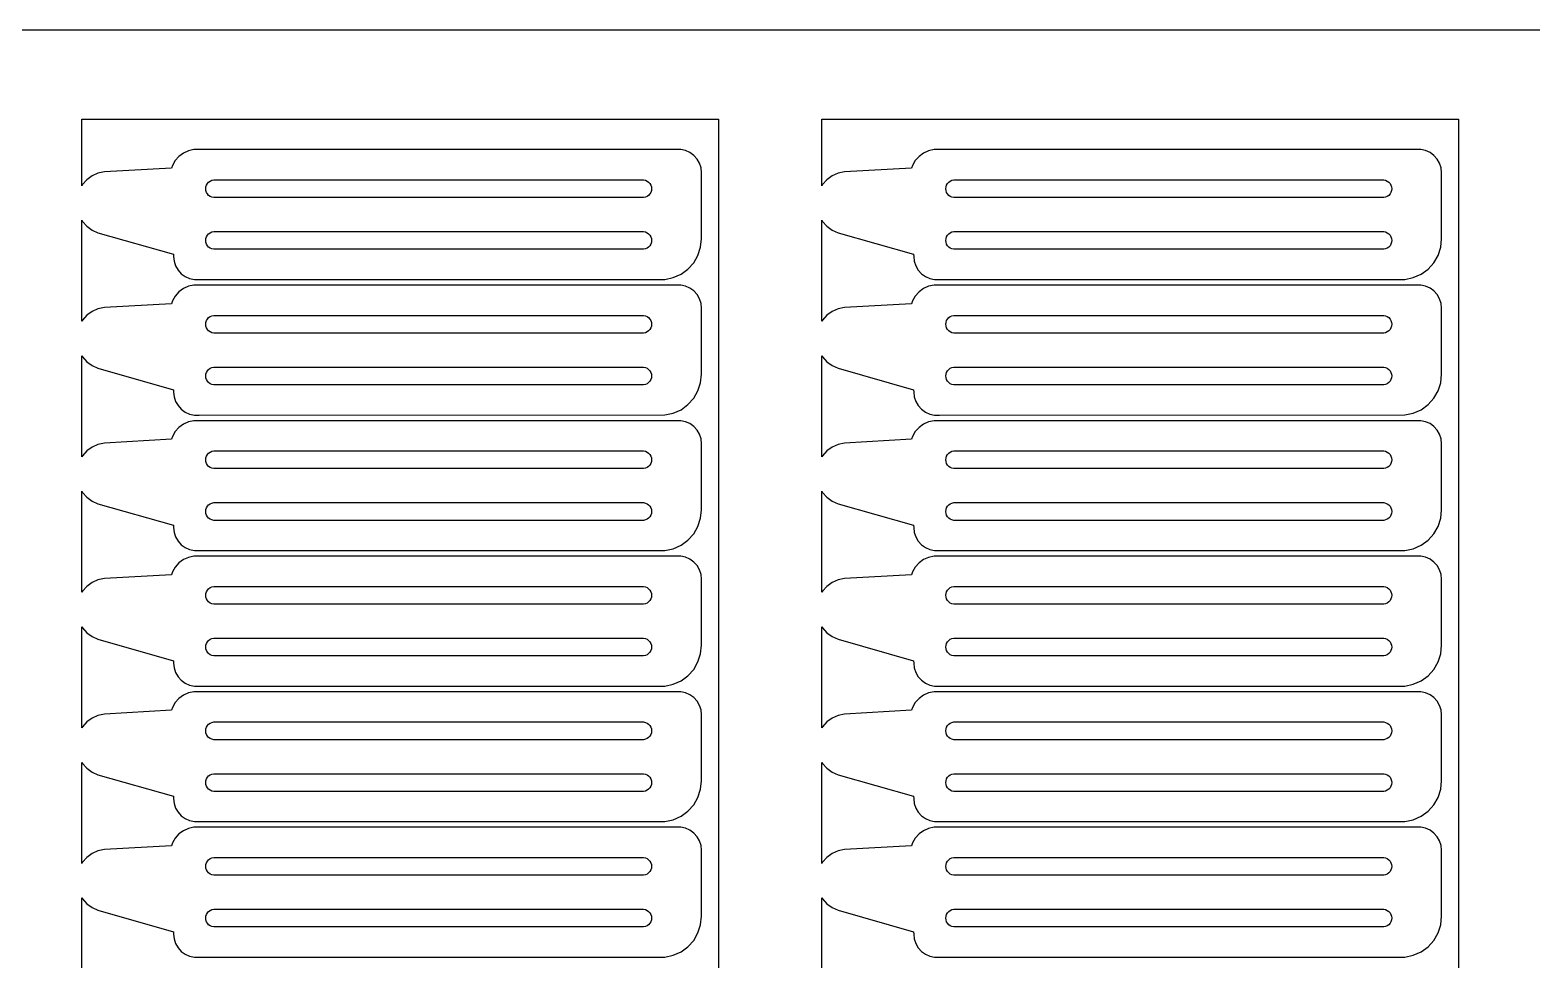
# Model space of a CAD drawing. Header units: metres. Extents: x 0 to 297, y 0 to 210.
# Drawn here: x 128.4 to 212.6, y 157.9 to 210 of the extents above; entities that cross this region are included whole.
import ezdxf

# ---------------------------------------------------------------- set-up
doc = ezdxf.new("R2010")
doc.units = ezdxf.units.M

msp = doc.modelspace()

# ---------------------------------------------------------------- linework, layer by layer
for p, q in [((297, 210), (0, 210)), ((131.3, 201.269), (131.3, 205)), ((131.3, 205), (167, 205)), ((167, 205), (167, 5)), ((172.8, 201.269), (172.8, 205)), ((172.8, 205), (208.5, 205)), ((208.5, 205), (208.5, 5)), ((137, 203.099), (136.746, 202.915)), ((137.286, 203.227), (137, 203.099)), ((137.593, 203.292), (137.286, 203.227)), ((164.886, 203.293), (137.593, 203.292)), ((165.152, 203.236), (164.886, 203.293)), ((165.4, 203.126), (165.152, 203.236)), ((165.62, 202.966), (165.4, 203.126)), ((165.802, 202.764), (165.62, 202.966)), ((178.5, 203.099), (178.246, 202.915)), ((178.786, 203.227), (178.5, 203.099)), ((179.093, 203.292), (178.786, 203.227)), ((206.386, 203.293), (179.093, 203.292)), ((206.652, 203.236), (206.386, 203.293)), ((206.9, 203.126), (206.652, 203.236)), ((207.12, 202.966), (206.9, 203.126)), ((207.302, 202.764), (207.12, 202.966)), ((136.328, 202.25), (132.567, 202.04)), ((136.38, 202.41), (136.328, 202.25)), ((136.536, 202.682), (136.38, 202.41)), ((136.746, 202.915), (136.536, 202.682)), ((165.938, 202.529), (165.802, 202.764)), ((166.022, 202.27), (165.938, 202.529)), ((166.05, 202), (166.022, 202.27)), ((177.828, 202.25), (174.067, 202.04)), ((177.88, 202.41), (177.828, 202.25)), ((178.036, 202.682), (177.88, 202.41)), ((178.246, 202.915), (178.036, 202.682)), ((207.438, 202.529), (207.302, 202.764)), ((207.522, 202.27), (207.438, 202.529)), ((207.55, 202), (207.522, 202.27)), ((131.334, 201.329), (131.3, 201.269)), ((131.579, 201.601), (131.334, 201.329)), ((131.875, 201.816), (131.579, 201.601)), ((132.209, 201.964), (131.875, 201.816)), ((132.567, 202.04), (132.209, 201.964)), ((138.261, 201.204), (138.293, 201.303)), ((138.293, 201.303), (138.345, 201.394)), ((138.345, 201.394), (138.415, 201.472)), ((138.415, 201.472), (138.5, 201.533)), ((138.5, 201.533), (138.595, 201.576)), ((138.595, 201.576), (138.698, 201.597)), ((138.698, 201.597), (162.802, 201.597)), ((162.802, 201.597), (162.905, 201.576)), ((162.905, 201.576), (163, 201.533)), ((163, 201.533), (163.085, 201.472)), ((163.085, 201.472), (163.155, 201.394)), ((163.155, 201.394), (163.207, 201.303)), ((163.207, 201.303), (163.239, 201.204)), ((166.05, 198.3), (166.05, 202)), ((172.834, 201.329), (172.8, 201.269)), ((173.079, 201.601), (172.834, 201.329)), ((173.375, 201.816), (173.079, 201.601)), ((173.709, 201.964), (173.375, 201.816)), ((174.067, 202.04), (173.709, 201.964)), ((179.761, 201.204), (179.793, 201.303)), ((179.793, 201.303), (179.845, 201.394)), ((179.845, 201.394), (179.915, 201.472)), ((179.915, 201.472), (180, 201.533)), ((180, 201.533), (180.095, 201.576)), ((180.095, 201.576), (180.198, 201.597)), ((180.198, 201.597), (204.302, 201.597)), ((204.302, 201.597), (204.405, 201.576)), ((204.405, 201.576), (204.5, 201.533)), ((204.5, 201.533), (204.585, 201.472)), ((204.585, 201.472), (204.655, 201.394)), ((204.655, 201.394), (204.707, 201.303)), ((204.707, 201.303), (204.739, 201.204)), ((207.55, 198.3), (207.55, 202)), ((138.25, 201.1), (138.261, 201.204)), ((138.261, 200.996), (138.25, 201.1)), ((138.293, 200.897), (138.261, 200.996)), ((138.345, 200.806), (138.293, 200.897)), ((138.415, 200.728), (138.345, 200.806)), ((138.5, 200.667), (138.415, 200.728)), ((138.595, 200.624), (138.5, 200.667)), ((138.698, 200.603), (138.595, 200.624)), ((162.802, 200.603), (138.698, 200.603)), ((162.905, 200.624), (162.802, 200.603)), ((163, 200.667), (162.905, 200.624)), ((163.085, 200.728), (163, 200.667)), ((163.155, 200.806), (163.085, 200.728)), ((163.207, 200.897), (163.155, 200.806)), ((163.239, 200.996), (163.207, 200.897)), ((163.239, 201.204), (163.25, 201.1)), ((163.25, 201.1), (163.239, 200.996)), ((179.75, 201.1), (179.761, 201.204)), ((179.761, 200.996), (179.75, 201.1)), ((179.793, 200.897), (179.761, 200.996)), ((179.845, 200.806), (179.793, 200.897)), ((179.915, 200.728), (179.845, 200.806)), ((180, 200.667), (179.915, 200.728)), ((180.095, 200.624), (180, 200.667)), ((180.198, 200.603), (180.095, 200.624)), ((204.302, 200.603), (180.198, 200.603)), ((204.405, 200.624), (204.302, 200.603)), ((204.5, 200.667), (204.405, 200.624)), ((204.585, 200.728), (204.5, 200.667)), ((204.655, 200.806), (204.585, 200.728)), ((204.707, 200.897), (204.655, 200.806)), ((204.739, 200.996), (204.707, 200.897)), ((204.739, 201.204), (204.75, 201.1)), ((204.75, 201.1), (204.739, 200.996)), ((131.3, 193.669), (131.3, 199.331)), ((131.3, 199.331), (131.334, 199.271)), ((131.334, 199.271), (131.579, 198.999)), ((131.579, 198.999), (131.875, 198.784)), ((131.875, 198.784), (132.209, 198.636)), ((172.8, 193.669), (172.8, 199.331)), ((172.8, 199.331), (172.834, 199.271)), ((172.834, 199.271), (173.079, 198.999)), ((173.079, 198.999), (173.375, 198.784)), ((173.375, 198.784), (173.709, 198.636)), ((132.209, 198.636), (136.444, 197.432)), ((138.25, 198.2), (138.261, 198.304)), ((138.261, 198.096), (138.25, 198.2)), ((138.261, 198.304), (138.293, 198.403)), ((138.293, 197.997), (138.261, 198.096)), ((138.293, 198.403), (138.345, 198.494)), ((138.345, 197.906), (138.293, 197.997)), ((138.345, 198.494), (138.415, 198.572)), ((138.415, 197.828), (138.345, 197.906)), ((138.415, 198.572), (138.5, 198.633)), ((138.5, 198.633), (138.595, 198.676)), ((138.595, 198.676), (138.698, 198.697)), ((138.698, 198.697), (162.802, 198.697)), ((162.802, 198.697), (162.905, 198.676)), ((162.905, 198.676), (163, 198.633)), ((163, 198.633), (163.085, 198.572)), ((163.085, 198.572), (163.155, 198.494)), ((163.155, 197.906), (163.085, 197.828)), ((163.155, 198.494), (163.207, 198.403)), ((163.207, 197.997), (163.155, 197.906)), ((163.207, 198.403), (163.239, 198.304)), ((163.239, 198.096), (163.207, 197.997)), ((163.239, 198.304), (163.25, 198.2)), ((163.25, 198.2), (163.239, 198.096)), ((166, 197.822), (166.05, 198.3)), ((173.709, 198.636), (177.944, 197.432)), ((179.75, 198.2), (179.761, 198.304)), ((179.761, 198.096), (179.75, 198.2)), ((179.761, 198.304), (179.793, 198.403)), ((179.793, 197.997), (179.761, 198.096)), ((179.793, 198.403), (179.845, 198.494)), ((179.845, 197.906), (179.793, 197.997)), ((179.845, 198.494), (179.915, 198.572)), ((179.915, 197.828), (179.845, 197.906)), ((179.915, 198.572), (180, 198.633)), ((180, 198.633), (180.095, 198.676)), ((180.095, 198.676), (180.198, 198.697)), ((180.198, 198.697), (204.302, 198.697)), ((204.302, 198.697), (204.405, 198.676)), ((204.405, 198.676), (204.5, 198.633)), ((204.5, 198.633), (204.585, 198.572)), ((204.585, 198.572), (204.655, 198.494)), ((204.655, 197.906), (204.585, 197.828)), ((204.655, 198.494), (204.707, 198.403)), ((204.707, 197.997), (204.655, 197.906)), ((204.707, 198.403), (204.739, 198.304)), ((204.739, 198.096), (204.707, 197.997)), ((204.739, 198.304), (204.75, 198.2)), ((204.75, 198.2), (204.739, 198.096)), ((207.5, 197.822), (207.55, 198.3)), ((136.444, 197.432), (136.45, 197.3)), ((136.45, 197.3), (136.478, 197.03)), ((138.5, 197.767), (138.415, 197.828)), ((138.595, 197.724), (138.5, 197.767)), ((138.698, 197.703), (138.595, 197.724)), ((162.802, 197.703), (138.698, 197.703)), ((162.905, 197.724), (162.802, 197.703)), ((163, 197.767), (162.905, 197.724)), ((163.085, 197.828), (163, 197.767)), ((165.611, 196.948), (165.851, 197.365)), ((165.851, 197.365), (166, 197.822)), ((177.944, 197.432), (177.95, 197.3)), ((177.95, 197.3), (177.978, 197.03)), ((180, 197.767), (179.915, 197.828)), ((180.095, 197.724), (180, 197.767)), ((180.198, 197.703), (180.095, 197.724)), ((204.302, 197.703), (180.198, 197.703)), ((204.405, 197.724), (204.302, 197.703)), ((204.5, 197.767), (204.405, 197.724)), ((204.585, 197.828), (204.5, 197.767)), ((207.111, 196.948), (207.351, 197.365)), ((207.351, 197.365), (207.5, 197.822)), ((136.478, 197.03), (136.562, 196.771)), ((136.562, 196.771), (136.698, 196.536)), ((136.698, 196.536), (136.88, 196.334)), ((136.88, 196.334), (137.1, 196.174)), ((164.461, 196.113), (164.9, 196.308)), ((164.9, 196.308), (165.289, 196.591)), ((165.289, 196.591), (165.611, 196.948)), ((177.978, 197.03), (178.062, 196.771)), ((178.062, 196.771), (178.198, 196.536)), ((178.198, 196.536), (178.38, 196.334)), ((178.38, 196.334), (178.6, 196.174)), ((205.961, 196.113), (206.4, 196.308)), ((206.4, 196.308), (206.789, 196.591)), ((206.789, 196.591), (207.111, 196.948)), ((137, 195.499), (136.746, 195.315)), ((137.286, 195.627), (137, 195.499)), ((137.1, 196.174), (137.348, 196.064)), ((137.593, 195.692), (137.286, 195.627)), ((137.348, 196.064), (137.614, 196.007)), ((164.886, 195.693), (137.593, 195.692)), ((137.614, 196.007), (137.886, 196.007)), ((137.886, 196.007), (163.99, 196.013)), ((163.99, 196.013), (164.461, 196.113)), ((165.152, 195.636), (164.886, 195.693)), ((165.4, 195.526), (165.152, 195.636)), ((165.62, 195.366), (165.4, 195.526)), ((178.5, 195.499), (178.246, 195.315)), ((178.786, 195.627), (178.5, 195.499)), ((178.6, 196.174), (178.848, 196.064)), ((179.093, 195.692), (178.786, 195.627)), ((178.848, 196.064), (179.114, 196.007)), ((206.386, 195.693), (179.093, 195.692)), ((179.114, 196.007), (179.386, 196.007)), ((179.386, 196.007), (205.49, 196.013)), ((205.49, 196.013), (205.961, 196.113)), ((206.652, 195.636), (206.386, 195.693)), ((206.9, 195.526), (206.652, 195.636)), ((207.12, 195.366), (206.9, 195.526)), ((136.328, 194.65), (132.567, 194.44)), ((136.38, 194.81), (136.328, 194.65)), ((136.536, 195.082), (136.38, 194.81)), ((136.746, 195.315), (136.536, 195.082)), ((165.802, 195.164), (165.62, 195.366)), ((165.938, 194.929), (165.802, 195.164)), ((166.022, 194.67), (165.938, 194.929)), ((166.05, 194.4), (166.022, 194.67)), ((177.828, 194.65), (174.067, 194.44)), ((177.88, 194.81), (177.828, 194.65)), ((178.036, 195.082), (177.88, 194.81)), ((178.246, 195.315), (178.036, 195.082)), ((207.302, 195.164), (207.12, 195.366)), ((207.438, 194.929), (207.302, 195.164)), ((207.522, 194.67), (207.438, 194.929)), ((207.55, 194.4), (207.522, 194.67)), ((131.334, 193.729), (131.3, 193.669)), ((131.579, 194.001), (131.334, 193.729)), ((131.875, 194.216), (131.579, 194.001)), ((132.209, 194.364), (131.875, 194.216)), ((132.567, 194.44), (132.209, 194.364)), ((138.261, 193.604), (138.293, 193.703)), ((138.293, 193.703), (138.345, 193.794)), ((138.345, 193.794), (138.415, 193.872)), ((138.415, 193.872), (138.5, 193.933)), ((138.5, 193.933), (138.595, 193.976)), ((138.595, 193.976), (138.698, 193.997)), ((138.698, 193.997), (162.802, 193.997)), ((162.802, 193.997), (162.905, 193.976)), ((162.905, 193.976), (163, 193.933)), ((163, 193.933), (163.085, 193.872)), ((163.085, 193.872), (163.155, 193.794)), ((163.155, 193.794), (163.207, 193.703)), ((163.207, 193.703), (163.239, 193.604)), ((166.05, 190.7), (166.05, 194.4)), ((172.834, 193.729), (172.8, 193.669)), ((173.079, 194.001), (172.834, 193.729)), ((173.375, 194.216), (173.079, 194.001)), ((173.709, 194.364), (173.375, 194.216)), ((174.067, 194.44), (173.709, 194.364)), ((179.761, 193.604), (179.793, 193.703)), ((179.793, 193.703), (179.845, 193.794)), ((179.845, 193.794), (179.915, 193.872)), ((179.915, 193.872), (180, 193.933)), ((180, 193.933), (180.095, 193.976)), ((180.095, 193.976), (180.198, 193.997)), ((180.198, 193.997), (204.302, 193.997)), ((204.302, 193.997), (204.405, 193.976)), ((204.405, 193.976), (204.5, 193.933)), ((204.5, 193.933), (204.585, 193.872)), ((204.585, 193.872), (204.655, 193.794)), ((204.655, 193.794), (204.707, 193.703)), ((204.707, 193.703), (204.739, 193.604)), ((207.55, 190.7), (207.55, 194.4)), ((138.25, 193.5), (138.261, 193.604)), ((138.261, 193.396), (138.25, 193.5)), ((138.293, 193.297), (138.261, 193.396)), ((138.345, 193.206), (138.293, 193.297)), ((138.415, 193.128), (138.345, 193.206)), ((138.5, 193.067), (138.415, 193.128)), ((138.595, 193.024), (138.5, 193.067)), ((138.698, 193.003), (138.595, 193.024)), ((162.802, 193.003), (138.698, 193.003)), ((162.905, 193.024), (162.802, 193.003)), ((163, 193.067), (162.905, 193.024)), ((163.085, 193.128), (163, 193.067)), ((163.155, 193.206), (163.085, 193.128)), ((163.207, 193.297), (163.155, 193.206)), ((163.239, 193.396), (163.207, 193.297)), ((163.239, 193.604), (163.25, 193.5)), ((163.25, 193.5), (163.239, 193.396)), ((179.75, 193.5), (179.761, 193.604)), ((179.761, 193.396), (179.75, 193.5)), ((179.793, 193.297), (179.761, 193.396)), ((179.845, 193.206), (179.793, 193.297)), ((179.915, 193.128), (179.845, 193.206)), ((180, 193.067), (179.915, 193.128)), ((180.095, 193.024), (180, 193.067)), ((180.198, 193.003), (180.095, 193.024)), ((204.302, 193.003), (180.198, 193.003)), ((204.405, 193.024), (204.302, 193.003)), ((204.5, 193.067), (204.405, 193.024)), ((204.585, 193.128), (204.5, 193.067)), ((204.655, 193.206), (204.585, 193.128)), ((204.707, 193.297), (204.655, 193.206)), ((204.739, 193.396), (204.707, 193.297)), ((204.739, 193.604), (204.75, 193.5)), ((204.75, 193.5), (204.739, 193.396)), ((131.3, 186.069), (131.3, 191.731)), ((131.3, 191.731), (131.334, 191.671)), ((131.334, 191.671), (131.579, 191.399)), ((131.579, 191.399), (131.875, 191.184)), ((131.875, 191.184), (132.209, 191.036)), ((172.8, 186.069), (172.8, 191.731)), ((172.8, 191.731), (172.834, 191.671)), ((172.834, 191.671), (173.079, 191.399)), ((173.079, 191.399), (173.375, 191.184)), ((173.375, 191.184), (173.709, 191.036)), ((132.209, 191.036), (136.444, 189.832)), ((138.25, 190.6), (138.261, 190.704)), ((138.261, 190.496), (138.25, 190.6)), ((138.261, 190.704), (138.293, 190.803)), ((138.293, 190.397), (138.261, 190.496)), ((138.293, 190.803), (138.345, 190.894)), ((138.345, 190.306), (138.293, 190.397)), ((138.345, 190.894), (138.415, 190.972)), ((138.415, 190.972), (138.5, 191.033)), ((138.5, 191.033), (138.595, 191.076)), ((138.595, 191.076), (138.698, 191.097)), ((138.698, 191.097), (162.802, 191.097)), ((162.802, 191.097), (162.905, 191.076)), ((162.905, 191.076), (163, 191.033)), ((163, 191.033), (163.085, 190.972)), ((163.085, 190.972), (163.155, 190.894)), ((163.155, 190.894), (163.207, 190.803)), ((163.207, 190.397), (163.155, 190.306)), ((163.207, 190.803), (163.239, 190.704)), ((163.239, 190.496), (163.207, 190.397)), ((163.239, 190.704), (163.25, 190.6)), ((163.25, 190.6), (163.239, 190.496)), ((166, 190.222), (166.05, 190.7)), ((173.709, 191.036), (177.944, 189.832)), ((179.75, 190.6), (179.761, 190.704)), ((179.761, 190.496), (179.75, 190.6)), ((179.761, 190.704), (179.793, 190.803)), ((179.793, 190.397), (179.761, 190.496)), ((179.793, 190.803), (179.845, 190.894)), ((179.845, 190.306), (179.793, 190.397)), ((179.845, 190.894), (179.915, 190.972)), ((179.915, 190.972), (180, 191.033)), ((180, 191.033), (180.095, 191.076)), ((180.095, 191.076), (180.198, 191.097)), ((180.198, 191.097), (204.302, 191.097)), ((204.302, 191.097), (204.405, 191.076)), ((204.405, 191.076), (204.5, 191.033)), ((204.5, 191.033), (204.585, 190.972)), ((204.585, 190.972), (204.655, 190.894)), ((204.655, 190.894), (204.707, 190.803)), ((204.707, 190.397), (204.655, 190.306)), ((204.707, 190.803), (204.739, 190.704)), ((204.739, 190.496), (204.707, 190.397)), ((204.739, 190.704), (204.75, 190.6)), ((204.75, 190.6), (204.739, 190.496)), ((207.5, 190.222), (207.55, 190.7)), ((136.444, 189.832), (136.45, 189.7)), ((136.45, 189.7), (136.478, 189.43)), ((138.415, 190.228), (138.345, 190.306)), ((138.5, 190.167), (138.415, 190.228)), ((138.595, 190.124), (138.5, 190.167)), ((138.698, 190.103), (138.595, 190.124)), ((162.802, 190.103), (138.698, 190.103)), ((162.905, 190.124), (162.802, 190.103)), ((163, 190.167), (162.905, 190.124)), ((163.085, 190.228), (163, 190.167)), ((163.155, 190.306), (163.085, 190.228)), ((165.611, 189.348), (165.851, 189.765)), ((165.851, 189.765), (166, 190.222)), ((177.944, 189.832), (177.95, 189.7)), ((177.95, 189.7), (177.978, 189.43)), ((179.915, 190.228), (179.845, 190.306)), ((180, 190.167), (179.915, 190.228)), ((180.095, 190.124), (180, 190.167)), ((180.198, 190.103), (180.095, 190.124)), ((204.302, 190.103), (180.198, 190.103)), ((204.405, 190.124), (204.302, 190.103)), ((204.5, 190.167), (204.405, 190.124)), ((204.585, 190.228), (204.5, 190.167)), ((204.655, 190.306), (204.585, 190.228)), ((207.111, 189.348), (207.351, 189.765)), ((207.351, 189.765), (207.5, 190.222)), ((136.478, 189.43), (136.562, 189.171)), ((136.562, 189.171), (136.698, 188.936)), ((136.698, 188.936), (136.88, 188.734)), ((136.88, 188.734), (137.1, 188.574)), ((164.461, 188.513), (164.9, 188.708)), ((164.9, 188.708), (165.289, 188.991)), ((165.289, 188.991), (165.611, 189.348)), ((177.978, 189.43), (178.062, 189.171)), ((178.062, 189.171), (178.198, 188.936)), ((178.198, 188.936), (178.38, 188.734)), ((178.38, 188.734), (178.6, 188.574)), ((205.961, 188.513), (206.4, 188.708)), ((206.4, 188.708), (206.789, 188.991)), ((206.789, 188.991), (207.111, 189.348)), ((137, 187.899), (136.746, 187.715)), ((137.286, 188.027), (137, 187.899)), ((137.1, 188.574), (137.348, 188.464)), ((137.593, 188.092), (137.286, 188.027)), ((137.348, 188.464), (137.614, 188.407)), ((164.886, 188.093), (137.593, 188.092)), ((137.614, 188.407), (137.886, 188.407)), ((137.886, 188.407), (163.99, 188.413)), ((163.99, 188.413), (164.461, 188.513)), ((165.152, 188.036), (164.886, 188.093)), ((165.4, 187.926), (165.152, 188.036)), ((165.62, 187.766), (165.4, 187.926)), ((178.5, 187.899), (178.246, 187.715)), ((178.786, 188.027), (178.5, 187.899)), ((178.6, 188.574), (178.848, 188.464)), ((179.093, 188.092), (178.786, 188.027)), ((178.848, 188.464), (179.114, 188.407)), ((206.386, 188.093), (179.093, 188.092)), ((179.114, 188.407), (179.386, 188.407)), ((179.386, 188.407), (205.49, 188.413)), ((205.49, 188.413), (205.961, 188.513)), ((206.652, 188.036), (206.386, 188.093)), ((206.9, 187.926), (206.652, 188.036)), ((207.12, 187.766), (206.9, 187.926)), ((136.328, 187.05), (132.567, 186.84)), ((136.38, 187.21), (136.328, 187.05)), ((136.536, 187.482), (136.38, 187.21)), ((136.746, 187.715), (136.536, 187.482)), ((165.802, 187.564), (165.62, 187.766)), ((165.938, 187.329), (165.802, 187.564)), ((166.022, 187.07), (165.938, 187.329)), ((166.05, 186.8), (166.022, 187.07)), ((177.828, 187.05), (174.067, 186.84)), ((177.88, 187.21), (177.828, 187.05)), ((178.036, 187.482), (177.88, 187.21)), ((178.246, 187.715), (178.036, 187.482)), ((207.302, 187.564), (207.12, 187.766)), ((207.438, 187.329), (207.302, 187.564)), ((207.522, 187.07), (207.438, 187.329)), ((207.55, 186.8), (207.522, 187.07)), ((131.334, 186.129), (131.3, 186.069)), ((131.579, 186.4), (131.334, 186.129)), ((131.875, 186.616), (131.579, 186.4)), ((132.209, 186.764), (131.875, 186.616)), ((132.567, 186.84), (132.209, 186.764)), ((138.293, 186.103), (138.345, 186.194)), ((138.345, 186.194), (138.415, 186.272)), ((138.415, 186.272), (138.5, 186.333)), ((138.5, 186.333), (138.595, 186.376)), ((138.595, 186.376), (138.698, 186.397)), ((138.698, 186.397), (162.802, 186.397)), ((162.802, 186.397), (162.905, 186.376)), ((162.905, 186.376), (163, 186.333)), ((163, 186.333), (163.085, 186.272)), ((163.085, 186.272), (163.155, 186.194)), ((163.155, 186.194), (163.207, 186.103)), ((166.05, 183.1), (166.05, 186.8)), ((172.834, 186.129), (172.8, 186.069)), ((173.079, 186.4), (172.834, 186.129)), ((173.375, 186.616), (173.079, 186.4)), ((173.709, 186.764), (173.375, 186.616)), ((174.067, 186.84), (173.709, 186.764)), ((179.793, 186.103), (179.845, 186.194)), ((179.845, 186.194), (179.915, 186.272)), ((179.915, 186.272), (180, 186.333)), ((180, 186.333), (180.095, 186.376)), ((180.095, 186.376), (180.198, 186.397)), ((180.198, 186.397), (204.302, 186.397)), ((204.302, 186.397), (204.405, 186.376)), ((204.405, 186.376), (204.5, 186.333)), ((204.5, 186.333), (204.585, 186.272)), ((204.585, 186.272), (204.655, 186.194)), ((204.655, 186.194), (204.707, 186.103)), ((207.55, 183.1), (207.55, 186.8)), ((138.25, 185.9), (138.261, 186.004)), ((138.261, 185.796), (138.25, 185.9)), ((138.261, 186.004), (138.293, 186.103)), ((138.293, 185.697), (138.261, 185.796)), ((138.345, 185.606), (138.293, 185.697)), ((138.415, 185.528), (138.345, 185.606)), ((138.5, 185.467), (138.415, 185.528)), ((138.595, 185.424), (138.5, 185.467)), ((138.698, 185.403), (138.595, 185.424)), ((162.802, 185.403), (138.698, 185.403)), ((162.905, 185.424), (162.802, 185.403)), ((163, 185.467), (162.905, 185.424)), ((163.085, 185.528), (163, 185.467)), ((163.155, 185.606), (163.085, 185.528)), ((163.207, 185.697), (163.155, 185.606)), ((163.207, 186.103), (163.239, 186.004)), ((163.239, 185.796), (163.207, 185.697)), ((163.239, 186.004), (163.25, 185.9)), ((163.25, 185.9), (163.239, 185.796)), ((179.75, 185.9), (179.761, 186.004)), ((179.761, 185.796), (179.75, 185.9)), ((179.761, 186.004), (179.793, 186.103)), ((179.793, 185.697), (179.761, 185.796)), ((179.845, 185.606), (179.793, 185.697)), ((179.915, 185.528), (179.845, 185.606)), ((180, 185.467), (179.915, 185.528)), ((180.095, 185.424), (180, 185.467)), ((180.198, 185.403), (180.095, 185.424)), ((204.302, 185.403), (180.198, 185.403)), ((204.405, 185.424), (204.302, 185.403)), ((204.5, 185.467), (204.405, 185.424)), ((204.585, 185.528), (204.5, 185.467)), ((204.655, 185.606), (204.585, 185.528)), ((204.707, 185.697), (204.655, 185.606)), ((204.707, 186.103), (204.739, 186.004)), ((204.739, 185.796), (204.707, 185.697)), ((204.739, 186.004), (204.75, 185.9)), ((204.75, 185.9), (204.739, 185.796)), ((131.3, 178.469), (131.3, 184.131)), ((131.3, 184.131), (131.334, 184.071)), ((131.334, 184.071), (131.579, 183.799)), ((131.579, 183.799), (131.875, 183.584)), ((172.8, 178.469), (172.8, 184.131)), ((172.8, 184.131), (172.834, 184.071)), ((172.834, 184.071), (173.079, 183.799)), ((173.079, 183.799), (173.375, 183.584)), ((131.875, 183.584), (132.209, 183.436)), ((132.209, 183.436), (136.444, 182.232)), ((138.25, 183), (138.261, 183.104)), ((138.261, 182.896), (138.25, 183)), ((138.261, 183.104), (138.293, 183.203)), ((138.293, 182.797), (138.261, 182.896)), ((138.293, 183.203), (138.345, 183.294)), ((138.345, 182.706), (138.293, 182.797)), ((138.345, 183.294), (138.415, 183.372)), ((138.415, 183.372), (138.5, 183.433)), ((138.5, 183.433), (138.595, 183.476)), ((138.595, 183.476), (138.698, 183.497)), ((138.698, 183.497), (162.802, 183.497)), ((162.802, 183.497), (162.905, 183.476)), ((162.905, 183.476), (163, 183.433)), ((163, 183.433), (163.085, 183.372)), ((163.085, 183.372), (163.155, 183.294)), ((163.155, 183.294), (163.207, 183.203)), ((163.207, 182.797), (163.155, 182.706)), ((163.207, 183.203), (163.239, 183.104)), ((163.239, 182.896), (163.207, 182.797)), ((163.239, 183.104), (163.25, 183)), ((163.25, 183), (163.239, 182.896)), ((166, 182.622), (166.05, 183.1)), ((173.375, 183.584), (173.709, 183.436)), ((173.709, 183.436), (177.944, 182.232)), ((179.75, 183), (179.761, 183.104)), ((179.761, 182.896), (179.75, 183)), ((179.761, 183.104), (179.793, 183.203)), ((179.793, 182.797), (179.761, 182.896)), ((179.793, 183.203), (179.845, 183.294)), ((179.845, 182.706), (179.793, 182.797)), ((179.845, 183.294), (179.915, 183.372)), ((179.915, 183.372), (180, 183.433)), ((180, 183.433), (180.095, 183.476)), ((180.095, 183.476), (180.198, 183.497)), ((180.198, 183.497), (204.302, 183.497)), ((204.302, 183.497), (204.405, 183.476)), ((204.405, 183.476), (204.5, 183.433)), ((204.5, 183.433), (204.585, 183.372)), ((204.585, 183.372), (204.655, 183.294)), ((204.655, 183.294), (204.707, 183.203)), ((204.707, 182.797), (204.655, 182.706)), ((204.707, 183.203), (204.739, 183.104)), ((204.739, 182.896), (204.707, 182.797)), ((204.739, 183.104), (204.75, 183)), ((204.75, 183), (204.739, 182.896)), ((207.5, 182.622), (207.55, 183.1)), ((136.444, 182.232), (136.45, 182.1)), ((136.45, 182.1), (136.478, 181.83)), ((138.415, 182.628), (138.345, 182.706)), ((138.5, 182.567), (138.415, 182.628)), ((138.595, 182.524), (138.5, 182.567)), ((138.698, 182.503), (138.595, 182.524)), ((162.802, 182.503), (138.698, 182.503)), ((162.905, 182.524), (162.802, 182.503)), ((163, 182.567), (162.905, 182.524)), ((163.085, 182.628), (163, 182.567)), ((163.155, 182.706), (163.085, 182.628)), ((165.611, 181.748), (165.851, 182.165)), ((165.851, 182.165), (166, 182.622)), ((177.944, 182.232), (177.95, 182.1)), ((177.95, 182.1), (177.978, 181.83)), ((179.915, 182.628), (179.845, 182.706)), ((180, 182.567), (179.915, 182.628)), ((180.095, 182.524), (180, 182.567)), ((180.198, 182.503), (180.095, 182.524)), ((204.302, 182.503), (180.198, 182.503)), ((204.405, 182.524), (204.302, 182.503)), ((204.5, 182.567), (204.405, 182.524)), ((204.585, 182.628), (204.5, 182.567)), ((204.655, 182.706), (204.585, 182.628)), ((207.111, 181.748), (207.351, 182.165)), ((207.351, 182.165), (207.5, 182.622)), ((136.478, 181.83), (136.562, 181.571)), ((136.562, 181.571), (136.698, 181.336)), ((136.698, 181.336), (136.88, 181.134)), ((136.88, 181.134), (137.1, 180.974)), ((164.461, 180.913), (164.9, 181.108)), ((164.9, 181.108), (165.289, 181.391)), ((165.289, 181.391), (165.611, 181.748)), ((177.978, 181.83), (178.062, 181.571)), ((178.062, 181.571), (178.198, 181.336)), ((178.198, 181.336), (178.38, 181.134)), ((178.38, 181.134), (178.6, 180.974)), ((205.961, 180.913), (206.4, 181.108)), ((206.4, 181.108), (206.789, 181.391)), ((206.789, 181.391), (207.111, 181.748)), ((137, 180.299), (136.746, 180.115)), ((137.286, 180.427), (137, 180.299)), ((137.1, 180.974), (137.348, 180.864)), ((137.593, 180.492), (137.286, 180.427)), ((137.348, 180.864), (137.614, 180.807)), ((164.886, 180.493), (137.593, 180.492)), ((137.614, 180.807), (137.886, 180.807)), ((137.886, 180.807), (163.99, 180.813)), ((163.99, 180.813), (164.461, 180.913)), ((165.152, 180.436), (164.886, 180.493)), ((165.4, 180.326), (165.152, 180.436)), ((165.62, 180.166), (165.4, 180.326)), ((178.5, 180.299), (178.246, 180.115)), ((178.786, 180.427), (178.5, 180.299)), ((178.6, 180.974), (178.848, 180.864)), ((179.093, 180.492), (178.786, 180.427)), ((178.848, 180.864), (179.114, 180.807)), ((206.386, 180.493), (179.093, 180.492)), ((179.114, 180.807), (179.386, 180.807)), ((179.386, 180.807), (205.49, 180.813)), ((205.49, 180.813), (205.961, 180.913)), ((206.652, 180.436), (206.386, 180.493)), ((206.9, 180.326), (206.652, 180.436)), ((207.12, 180.166), (206.9, 180.326)), ((136.328, 179.45), (132.567, 179.24)), ((136.38, 179.61), (136.328, 179.45)), ((136.536, 179.882), (136.38, 179.61)), ((136.746, 180.115), (136.536, 179.882)), ((165.802, 179.964), (165.62, 180.166)), ((165.938, 179.729), (165.802, 179.964)), ((166.022, 179.47), (165.938, 179.729)), ((166.05, 179.2), (166.022, 179.47)), ((177.828, 179.45), (174.067, 179.24)), ((177.88, 179.61), (177.828, 179.45)), ((178.036, 179.882), (177.88, 179.61)), ((178.246, 180.115), (178.036, 179.882)), ((207.302, 179.964), (207.12, 180.166)), ((207.438, 179.729), (207.302, 179.964)), ((207.522, 179.47), (207.438, 179.729)), ((207.55, 179.2), (207.522, 179.47)), ((131.579, 178.801), (131.334, 178.529)), ((131.875, 179.016), (131.579, 178.801)), ((132.209, 179.164), (131.875, 179.016)), ((132.567, 179.24), (132.209, 179.164)), ((138.293, 178.503), (138.345, 178.594)), ((138.345, 178.594), (138.415, 178.672)), ((138.415, 178.672), (138.5, 178.733)), ((138.5, 178.733), (138.595, 178.776)), ((138.595, 178.776), (138.698, 178.797)), ((138.698, 178.797), (162.802, 178.797)), ((162.802, 178.797), (162.905, 178.776)), ((162.905, 178.776), (163, 178.733)), ((163, 178.733), (163.085, 178.672)), ((163.085, 178.672), (163.155, 178.594)), ((163.155, 178.594), (163.207, 178.503)), ((166.05, 175.5), (166.05, 179.2)), ((173.079, 178.801), (172.834, 178.529)), ((173.375, 179.016), (173.079, 178.801)), ((173.709, 179.164), (173.375, 179.016)), ((174.067, 179.24), (173.709, 179.164)), ((179.793, 178.503), (179.845, 178.594)), ((179.845, 178.594), (179.915, 178.672)), ((179.915, 178.672), (180, 178.733)), ((180, 178.733), (180.095, 178.776)), ((180.095, 178.776), (180.198, 178.797)), ((180.198, 178.797), (204.302, 178.797)), ((204.302, 178.797), (204.405, 178.776)), ((204.405, 178.776), (204.5, 178.733)), ((204.5, 178.733), (204.585, 178.672)), ((204.585, 178.672), (204.655, 178.594)), ((204.655, 178.594), (204.707, 178.503)), ((207.55, 175.5), (207.55, 179.2)), ((131.334, 178.529), (131.3, 178.469)), ((138.25, 178.3), (138.261, 178.404)), ((138.261, 178.196), (138.25, 178.3)), ((138.261, 178.404), (138.293, 178.503)), ((138.293, 178.097), (138.261, 178.196)), ((138.345, 178.006), (138.293, 178.097)), ((138.415, 177.928), (138.345, 178.006)), ((138.5, 177.867), (138.415, 177.928)), ((138.595, 177.824), (138.5, 177.867)), ((138.698, 177.803), (138.595, 177.824)), ((162.802, 177.803), (138.698, 177.803)), ((162.905, 177.824), (162.802, 177.803)), ((163, 177.867), (162.905, 177.824)), ((163.085, 177.928), (163, 177.867)), ((163.155, 178.006), (163.085, 177.928)), ((163.207, 178.097), (163.155, 178.006)), ((163.207, 178.503), (163.239, 178.404)), ((163.239, 178.196), (163.207, 178.097)), ((163.239, 178.404), (163.25, 178.3)), ((163.25, 178.3), (163.239, 178.196)), ((172.834, 178.529), (172.8, 178.469)), ((179.75, 178.3), (179.761, 178.404)), ((179.761, 178.196), (179.75, 178.3)), ((179.761, 178.404), (179.793, 178.503)), ((179.793, 178.097), (179.761, 178.196)), ((179.845, 178.006), (179.793, 178.097)), ((179.915, 177.928), (179.845, 178.006)), ((180, 177.867), (179.915, 177.928)), ((180.095, 177.824), (180, 177.867)), ((180.198, 177.803), (180.095, 177.824)), ((204.302, 177.803), (180.198, 177.803)), ((204.405, 177.824), (204.302, 177.803)), ((204.5, 177.867), (204.405, 177.824)), ((204.585, 177.928), (204.5, 177.867)), ((204.655, 178.006), (204.585, 177.928)), ((204.707, 178.097), (204.655, 178.006)), ((204.707, 178.503), (204.739, 178.404)), ((204.739, 178.196), (204.707, 178.097)), ((204.739, 178.404), (204.75, 178.3)), ((204.75, 178.3), (204.739, 178.196)), ((131.3, 170.869), (131.3, 176.531)), ((131.3, 176.531), (131.334, 176.471)), ((131.334, 176.471), (131.579, 176.199)), ((131.579, 176.199), (131.875, 175.984)), ((172.8, 170.869), (172.8, 176.531)), ((172.8, 176.531), (172.834, 176.471)), ((172.834, 176.471), (173.079, 176.199)), ((173.079, 176.199), (173.375, 175.984)), ((131.875, 175.984), (132.209, 175.836)), ((132.209, 175.836), (136.444, 174.632)), ((138.25, 175.4), (138.261, 175.504)), ((138.261, 175.296), (138.25, 175.4)), ((138.261, 175.504), (138.293, 175.603)), ((138.293, 175.197), (138.261, 175.296)), ((138.293, 175.603), (138.345, 175.694)), ((138.345, 175.106), (138.293, 175.197)), ((138.345, 175.694), (138.415, 175.772)), ((138.415, 175.772), (138.5, 175.833)), ((138.5, 175.833), (138.595, 175.876)), ((138.595, 175.876), (138.698, 175.897)), ((138.698, 175.897), (162.802, 175.897)), ((162.802, 175.897), (162.905, 175.876)), ((162.905, 175.876), (163, 175.833)), ((163, 175.833), (163.085, 175.772)), ((163.085, 175.772), (163.155, 175.694)), ((163.155, 175.694), (163.207, 175.603)), ((163.207, 175.197), (163.155, 175.106)), ((163.207, 175.603), (163.239, 175.504)), ((163.239, 175.296), (163.207, 175.197)), ((163.239, 175.504), (163.25, 175.4)), ((163.25, 175.4), (163.239, 175.296)), ((166, 175.022), (166.05, 175.5)), ((173.375, 175.984), (173.709, 175.836)), ((173.709, 175.836), (177.944, 174.632)), ((179.75, 175.4), (179.761, 175.504)), ((179.761, 175.296), (179.75, 175.4)), ((179.761, 175.504), (179.793, 175.603)), ((179.793, 175.197), (179.761, 175.296)), ((179.793, 175.603), (179.845, 175.694)), ((179.845, 175.106), (179.793, 175.197)), ((179.845, 175.694), (179.915, 175.772)), ((179.915, 175.772), (180, 175.833)), ((180, 175.833), (180.095, 175.876)), ((180.095, 175.876), (180.198, 175.897)), ((180.198, 175.897), (204.302, 175.897)), ((204.302, 175.897), (204.405, 175.876)), ((204.405, 175.876), (204.5, 175.833)), ((204.5, 175.833), (204.585, 175.772)), ((204.585, 175.772), (204.655, 175.694)), ((204.655, 175.694), (204.707, 175.603)), ((204.707, 175.197), (204.655, 175.106)), ((204.707, 175.603), (204.739, 175.504)), ((204.739, 175.296), (204.707, 175.197)), ((204.739, 175.504), (204.75, 175.4)), ((204.75, 175.4), (204.739, 175.296)), ((207.5, 175.022), (207.55, 175.5)), ((136.444, 174.632), (136.45, 174.5)), ((136.45, 174.5), (136.478, 174.23)), ((138.415, 175.028), (138.345, 175.106)), ((138.5, 174.967), (138.415, 175.028)), ((138.595, 174.924), (138.5, 174.967)), ((138.698, 174.903), (138.595, 174.924)), ((162.802, 174.903), (138.698, 174.903)), ((162.905, 174.924), (162.802, 174.903)), ((163, 174.967), (162.905, 174.924)), ((163.085, 175.028), (163, 174.967)), ((163.155, 175.106), (163.085, 175.028)), ((165.611, 174.148), (165.851, 174.564)), ((165.851, 174.564), (166, 175.022)), ((177.944, 174.632), (177.95, 174.5)), ((177.95, 174.5), (177.978, 174.23)), ((179.915, 175.028), (179.845, 175.106)), ((180, 174.967), (179.915, 175.028)), ((180.095, 174.924), (180, 174.967)), ((180.198, 174.903), (180.095, 174.924)), ((204.302, 174.903), (180.198, 174.903)), ((204.405, 174.924), (204.302, 174.903)), ((204.5, 174.967), (204.405, 174.924)), ((204.585, 175.028), (204.5, 174.967)), ((204.655, 175.106), (204.585, 175.028)), ((207.111, 174.148), (207.351, 174.564)), ((207.351, 174.564), (207.5, 175.022)), ((136.478, 174.23), (136.562, 173.971)), ((136.562, 173.971), (136.698, 173.736)), ((136.698, 173.736), (136.88, 173.534)), ((136.88, 173.534), (137.1, 173.374)), ((164.461, 173.313), (164.9, 173.508)), ((164.9, 173.508), (165.289, 173.791)), ((165.289, 173.791), (165.611, 174.148)), ((177.978, 174.23), (178.062, 173.971)), ((178.062, 173.971), (178.198, 173.736)), ((178.198, 173.736), (178.38, 173.534)), ((178.38, 173.534), (178.6, 173.374)), ((205.961, 173.313), (206.4, 173.508)), ((206.4, 173.508), (206.789, 173.791)), ((206.789, 173.791), (207.111, 174.148)), ((137, 172.699), (136.746, 172.515)), ((137.286, 172.827), (137, 172.699)), ((137.1, 173.374), (137.348, 173.264)), ((137.593, 172.892), (137.286, 172.827)), ((137.348, 173.264), (137.614, 173.207)), ((164.886, 172.893), (137.593, 172.892)), ((137.614, 173.207), (137.886, 173.207)), ((137.886, 173.207), (163.99, 173.213)), ((163.99, 173.213), (164.461, 173.313)), ((165.152, 172.836), (164.886, 172.893)), ((165.4, 172.726), (165.152, 172.836)), ((165.62, 172.566), (165.4, 172.726)), ((178.5, 172.699), (178.246, 172.515)), ((178.786, 172.827), (178.5, 172.699)), ((178.6, 173.374), (178.848, 173.264)), ((179.093, 172.892), (178.786, 172.827)), ((178.848, 173.264), (179.114, 173.207)), ((206.386, 172.893), (179.093, 172.892)), ((179.114, 173.207), (179.386, 173.207)), ((179.386, 173.207), (205.49, 173.213)), ((205.49, 173.213), (205.961, 173.313)), ((206.652, 172.836), (206.386, 172.893)), ((206.9, 172.726), (206.652, 172.836)), ((207.12, 172.566), (206.9, 172.726)), ((136.328, 171.85), (132.567, 171.64)), ((136.38, 172.01), (136.328, 171.85)), ((136.536, 172.282), (136.38, 172.01)), ((136.746, 172.515), (136.536, 172.282)), ((165.802, 172.364), (165.62, 172.566)), ((165.938, 172.129), (165.802, 172.364)), ((166.022, 171.87), (165.938, 172.129)), ((166.05, 171.6), (166.022, 171.87)), ((177.828, 171.85), (174.067, 171.64)), ((177.88, 172.01), (177.828, 171.85)), ((178.036, 172.282), (177.88, 172.01)), ((178.246, 172.515), (178.036, 172.282)), ((207.302, 172.364), (207.12, 172.566)), ((207.438, 172.129), (207.302, 172.364)), ((207.522, 171.87), (207.438, 172.129)), ((207.55, 171.6), (207.522, 171.87)), ((131.579, 171.201), (131.334, 170.929)), ((131.875, 171.416), (131.579, 171.201)), ((132.209, 171.564), (131.875, 171.416)), ((132.567, 171.64), (132.209, 171.564)), ((138.293, 170.903), (138.345, 170.994)), ((138.345, 170.994), (138.415, 171.072)), ((138.415, 171.072), (138.5, 171.133)), ((138.5, 171.133), (138.595, 171.176)), ((138.595, 171.176), (138.698, 171.197)), ((138.698, 171.197), (162.802, 171.197)), ((162.802, 171.197), (162.905, 171.176)), ((162.905, 171.176), (163, 171.133)), ((163, 171.133), (163.085, 171.072)), ((163.085, 171.072), (163.155, 170.994)), ((163.155, 170.994), (163.207, 170.903)), ((166.05, 167.9), (166.05, 171.6)), ((173.079, 171.201), (172.834, 170.929)), ((173.375, 171.416), (173.079, 171.201)), ((173.709, 171.564), (173.375, 171.416)), ((174.067, 171.64), (173.709, 171.564)), ((179.793, 170.903), (179.845, 170.994)), ((179.845, 170.994), (179.915, 171.072)), ((179.915, 171.072), (180, 171.133)), ((180, 171.133), (180.095, 171.176)), ((180.095, 171.176), (180.198, 171.197)), ((180.198, 171.197), (204.302, 171.197)), ((204.302, 171.197), (204.405, 171.176)), ((204.405, 171.176), (204.5, 171.133)), ((204.5, 171.133), (204.585, 171.072)), ((204.585, 171.072), (204.655, 170.994)), ((204.655, 170.994), (204.707, 170.903)), ((207.55, 167.9), (207.55, 171.6)), ((131.334, 170.929), (131.3, 170.869)), ((138.25, 170.7), (138.261, 170.804)), ((138.261, 170.596), (138.25, 170.7)), ((138.261, 170.804), (138.293, 170.903)), ((138.293, 170.497), (138.261, 170.596)), ((138.345, 170.406), (138.293, 170.497)), ((138.415, 170.328), (138.345, 170.406)), ((138.5, 170.267), (138.415, 170.328)), ((138.595, 170.224), (138.5, 170.267)), ((138.698, 170.203), (138.595, 170.224)), ((162.802, 170.203), (138.698, 170.203)), ((162.905, 170.224), (162.802, 170.203)), ((163, 170.267), (162.905, 170.224)), ((163.085, 170.328), (163, 170.267)), ((163.155, 170.406), (163.085, 170.328)), ((163.207, 170.497), (163.155, 170.406)), ((163.207, 170.903), (163.239, 170.804)), ((163.239, 170.596), (163.207, 170.497)), ((163.239, 170.804), (163.25, 170.7)), ((163.25, 170.7), (163.239, 170.596)), ((172.834, 170.929), (172.8, 170.869)), ((179.75, 170.7), (179.761, 170.804)), ((179.761, 170.596), (179.75, 170.7)), ((179.761, 170.804), (179.793, 170.903)), ((179.793, 170.497), (179.761, 170.596)), ((179.845, 170.406), (179.793, 170.497)), ((179.915, 170.328), (179.845, 170.406)), ((180, 170.267), (179.915, 170.328)), ((180.095, 170.224), (180, 170.267)), ((180.198, 170.203), (180.095, 170.224)), ((204.302, 170.203), (180.198, 170.203)), ((204.405, 170.224), (204.302, 170.203)), ((204.5, 170.267), (204.405, 170.224)), ((204.585, 170.328), (204.5, 170.267)), ((204.655, 170.406), (204.585, 170.328)), ((204.707, 170.497), (204.655, 170.406)), ((204.707, 170.903), (204.739, 170.804)), ((204.739, 170.596), (204.707, 170.497)), ((204.739, 170.804), (204.75, 170.7)), ((204.75, 170.7), (204.739, 170.596)), ((131.3, 163.269), (131.3, 168.931)), ((131.3, 168.931), (131.334, 168.871)), ((131.334, 168.871), (131.579, 168.6)), ((131.579, 168.6), (131.875, 168.384)), ((172.8, 163.269), (172.8, 168.931)), ((172.8, 168.931), (172.834, 168.871)), ((172.834, 168.871), (173.079, 168.6)), ((173.079, 168.6), (173.375, 168.384)), ((131.875, 168.384), (132.209, 168.236)), ((132.209, 168.236), (136.444, 167.032)), ((138.25, 167.8), (138.261, 167.904)), ((138.261, 167.696), (138.25, 167.8)), ((138.261, 167.904), (138.293, 168.003)), ((138.293, 167.597), (138.261, 167.696)), ((138.293, 168.003), (138.345, 168.094)), ((138.345, 167.506), (138.293, 167.597)), ((138.345, 168.094), (138.415, 168.172)), ((138.415, 168.172), (138.5, 168.233)), ((138.5, 168.233), (138.595, 168.276)), ((138.595, 168.276), (138.698, 168.297)), ((138.698, 168.297), (162.802, 168.297)), ((162.802, 168.297), (162.905, 168.276)), ((162.905, 168.276), (163, 168.233)), ((163, 168.233), (163.085, 168.172)), ((163.085, 168.172), (163.155, 168.094)), ((163.155, 168.094), (163.207, 168.003)), ((163.207, 167.597), (163.155, 167.506)), ((163.207, 168.003), (163.239, 167.904)), ((163.239, 167.696), (163.207, 167.597)), ((163.239, 167.904), (163.25, 167.8)), ((163.25, 167.8), (163.239, 167.696)), ((166, 167.422), (166.05, 167.9)), ((173.375, 168.384), (173.709, 168.236)), ((173.709, 168.236), (177.944, 167.032)), ((179.75, 167.8), (179.761, 167.904)), ((179.761, 167.696), (179.75, 167.8)), ((179.761, 167.904), (179.793, 168.003)), ((179.793, 167.597), (179.761, 167.696)), ((179.793, 168.003), (179.845, 168.094)), ((179.845, 167.506), (179.793, 167.597)), ((179.845, 168.094), (179.915, 168.172)), ((179.915, 168.172), (180, 168.233)), ((180, 168.233), (180.095, 168.276)), ((180.095, 168.276), (180.198, 168.297)), ((180.198, 168.297), (204.302, 168.297)), ((204.302, 168.297), (204.405, 168.276)), ((204.405, 168.276), (204.5, 168.233)), ((204.5, 168.233), (204.585, 168.172)), ((204.585, 168.172), (204.655, 168.094)), ((204.655, 168.094), (204.707, 168.003)), ((204.707, 167.597), (204.655, 167.506)), ((204.707, 168.003), (204.739, 167.904)), ((204.739, 167.696), (204.707, 167.597)), ((204.739, 167.904), (204.75, 167.8)), ((204.75, 167.8), (204.739, 167.696)), ((207.5, 167.422), (207.55, 167.9)), ((136.444, 167.032), (136.45, 166.9)), ((136.45, 166.9), (136.478, 166.63)), ((138.415, 167.428), (138.345, 167.506)), ((138.5, 167.367), (138.415, 167.428)), ((138.595, 167.324), (138.5, 167.367)), ((138.698, 167.303), (138.595, 167.324)), ((162.802, 167.303), (138.698, 167.303)), ((162.905, 167.324), (162.802, 167.303)), ((163, 167.367), (162.905, 167.324)), ((163.085, 167.428), (163, 167.367)), ((163.155, 167.506), (163.085, 167.428)), ((165.611, 166.548), (165.851, 166.965)), ((165.851, 166.965), (166, 167.422)), ((177.944, 167.032), (177.95, 166.9)), ((177.95, 166.9), (177.978, 166.63)), ((179.915, 167.428), (179.845, 167.506)), ((180, 167.367), (179.915, 167.428)), ((180.095, 167.324), (180, 167.367)), ((180.198, 167.303), (180.095, 167.324)), ((204.302, 167.303), (180.198, 167.303)), ((204.405, 167.324), (204.302, 167.303)), ((204.5, 167.367), (204.405, 167.324)), ((204.585, 167.428), (204.5, 167.367)), ((204.655, 167.506), (204.585, 167.428)), ((207.111, 166.548), (207.351, 166.965)), ((207.351, 166.965), (207.5, 167.422)), ((136.478, 166.63), (136.562, 166.371)), ((136.562, 166.371), (136.698, 166.136)), ((136.698, 166.136), (136.88, 165.934)), ((136.88, 165.934), (137.1, 165.774)), ((164.461, 165.713), (164.9, 165.908)), ((164.9, 165.908), (165.289, 166.191)), ((165.289, 166.191), (165.611, 166.548)), ((177.978, 166.63), (178.062, 166.371)), ((178.062, 166.371), (178.198, 166.136)), ((178.198, 166.136), (178.38, 165.934)), ((178.38, 165.934), (178.6, 165.774)), ((205.961, 165.713), (206.4, 165.908)), ((206.4, 165.908), (206.789, 166.191)), ((206.789, 166.191), (207.111, 166.548)), ((137, 165.099), (136.746, 164.915)), ((137.286, 165.227), (137, 165.099)), ((137.1, 165.774), (137.348, 165.664)), ((137.593, 165.292), (137.286, 165.227)), ((137.348, 165.664), (137.614, 165.607)), ((164.886, 165.293), (137.593, 165.292)), ((137.614, 165.607), (137.886, 165.607)), ((137.886, 165.607), (163.99, 165.613)), ((163.99, 165.613), (164.461, 165.713)), ((165.152, 165.236), (164.886, 165.293)), ((165.4, 165.126), (165.152, 165.236)), ((165.62, 164.966), (165.4, 165.126)), ((178.5, 165.099), (178.246, 164.915)), ((178.786, 165.227), (178.5, 165.099)), ((178.6, 165.774), (178.848, 165.664)), ((179.093, 165.292), (178.786, 165.227)), ((178.848, 165.664), (179.114, 165.607)), ((206.386, 165.293), (179.093, 165.292)), ((179.114, 165.607), (179.386, 165.607)), ((179.386, 165.607), (205.49, 165.613)), ((205.49, 165.613), (205.961, 165.713)), ((206.652, 165.236), (206.386, 165.293)), ((206.9, 165.126), (206.652, 165.236)), ((207.12, 164.966), (206.9, 165.126)), ((136.328, 164.25), (132.567, 164.04)), ((136.38, 164.41), (136.328, 164.25)), ((136.536, 164.682), (136.38, 164.41)), ((136.746, 164.915), (136.536, 164.682)), ((165.802, 164.764), (165.62, 164.966)), ((165.938, 164.529), (165.802, 164.764)), ((166.022, 164.27), (165.938, 164.529)), ((166.05, 164), (166.022, 164.27)), ((177.828, 164.25), (174.067, 164.04)), ((177.88, 164.41), (177.828, 164.25)), ((178.036, 164.682), (177.88, 164.41)), ((178.246, 164.915), (178.036, 164.682)), ((207.302, 164.764), (207.12, 164.966)), ((207.438, 164.529), (207.302, 164.764)), ((207.522, 164.27), (207.438, 164.529)), ((207.55, 164), (207.522, 164.27)), ((131.579, 163.601), (131.334, 163.329)), ((131.875, 163.816), (131.579, 163.601)), ((132.209, 163.964), (131.875, 163.816)), ((132.567, 164.04), (132.209, 163.964)), ((138.293, 163.303), (138.345, 163.394)), ((138.345, 163.394), (138.415, 163.472)), ((138.415, 163.472), (138.5, 163.533)), ((138.5, 163.533), (138.595, 163.576)), ((138.595, 163.576), (138.698, 163.597)), ((138.698, 163.597), (162.802, 163.597)), ((162.802, 163.597), (162.905, 163.576)), ((162.905, 163.576), (163, 163.533)), ((163, 163.533), (163.085, 163.472)), ((163.085, 163.472), (163.155, 163.394)), ((163.155, 163.394), (163.207, 163.303)), ((166.05, 160.3), (166.05, 164)), ((173.079, 163.601), (172.834, 163.329)), ((173.375, 163.816), (173.079, 163.601)), ((173.709, 163.964), (173.375, 163.816)), ((174.067, 164.04), (173.709, 163.964)), ((179.793, 163.303), (179.845, 163.394)), ((179.845, 163.394), (179.915, 163.472)), ((179.915, 163.472), (180, 163.533)), ((180, 163.533), (180.095, 163.576)), ((180.095, 163.576), (180.198, 163.597)), ((180.198, 163.597), (204.302, 163.597)), ((204.302, 163.597), (204.405, 163.576)), ((204.405, 163.576), (204.5, 163.533)), ((204.5, 163.533), (204.585, 163.472)), ((204.585, 163.472), (204.655, 163.394)), ((204.655, 163.394), (204.707, 163.303)), ((207.55, 160.3), (207.55, 164)), ((131.334, 163.329), (131.3, 163.269)), ((138.25, 163.1), (138.261, 163.204)), ((138.261, 162.996), (138.25, 163.1)), ((138.261, 163.204), (138.293, 163.303)), ((138.293, 162.897), (138.261, 162.996)), ((138.345, 162.806), (138.293, 162.897)), ((138.415, 162.728), (138.345, 162.806)), ((138.5, 162.667), (138.415, 162.728)), ((138.595, 162.624), (138.5, 162.667)), ((138.698, 162.603), (138.595, 162.624)), ((162.802, 162.603), (138.698, 162.603)), ((162.905, 162.624), (162.802, 162.603)), ((163, 162.667), (162.905, 162.624)), ((163.085, 162.728), (163, 162.667)), ((163.155, 162.806), (163.085, 162.728)), ((163.207, 162.897), (163.155, 162.806)), ((163.207, 163.303), (163.239, 163.204)), ((163.239, 162.996), (163.207, 162.897)), ((163.239, 163.204), (163.25, 163.1)), ((163.25, 163.1), (163.239, 162.996)), ((172.834, 163.329), (172.8, 163.269)), ((179.75, 163.1), (179.761, 163.204)), ((179.761, 162.996), (179.75, 163.1)), ((179.761, 163.204), (179.793, 163.303)), ((179.793, 162.897), (179.761, 162.996)), ((179.845, 162.806), (179.793, 162.897)), ((179.915, 162.728), (179.845, 162.806)), ((180, 162.667), (179.915, 162.728)), ((180.095, 162.624), (180, 162.667)), ((180.198, 162.603), (180.095, 162.624)), ((204.302, 162.603), (180.198, 162.603)), ((204.405, 162.624), (204.302, 162.603)), ((204.5, 162.667), (204.405, 162.624)), ((204.585, 162.728), (204.5, 162.667)), ((204.655, 162.806), (204.585, 162.728)), ((204.707, 162.897), (204.655, 162.806)), ((204.707, 163.303), (204.739, 163.204)), ((204.739, 162.996), (204.707, 162.897)), ((204.739, 163.204), (204.75, 163.1)), ((204.75, 163.1), (204.739, 162.996)), ((131.3, 155.669), (131.3, 161.331)), ((131.3, 161.331), (131.334, 161.271)), ((131.334, 161.271), (131.579, 160.999)), ((131.579, 160.999), (131.875, 160.784)), ((172.8, 155.669), (172.8, 161.331)), ((172.8, 161.331), (172.834, 161.271)), ((172.834, 161.271), (173.079, 160.999)), ((173.079, 160.999), (173.375, 160.784)), ((131.875, 160.784), (132.209, 160.636)), ((132.209, 160.636), (136.444, 159.432)), ((138.25, 160.2), (138.261, 160.304)), ((138.261, 160.096), (138.25, 160.2)), ((138.261, 160.304), (138.293, 160.403)), ((138.293, 159.997), (138.261, 160.096)), ((138.293, 160.403), (138.345, 160.494)), ((138.345, 160.494), (138.415, 160.572)), ((138.415, 160.572), (138.5, 160.633)), ((138.5, 160.633), (138.595, 160.676)), ((138.595, 160.676), (138.698, 160.697)), ((138.698, 160.697), (162.802, 160.697)), ((162.802, 160.697), (162.905, 160.676)), ((162.905, 160.676), (163, 160.633)), ((163, 160.633), (163.085, 160.572)), ((163.085, 160.572), (163.155, 160.494)), ((163.155, 160.494), (163.207, 160.403)), ((163.207, 160.403), (163.239, 160.304)), ((163.239, 160.096), (163.207, 159.997)), ((163.239, 160.304), (163.25, 160.2)), ((163.25, 160.2), (163.239, 160.096)), ((166, 159.822), (166.05, 160.3)), ((173.375, 160.784), (173.709, 160.636)), ((173.709, 160.636), (177.944, 159.432)), ((179.75, 160.2), (179.761, 160.304)), ((179.761, 160.096), (179.75, 160.2)), ((179.761, 160.304), (179.793, 160.403)), ((179.793, 159.997), (179.761, 160.096)), ((179.793, 160.403), (179.845, 160.494)), ((179.845, 160.494), (179.915, 160.572)), ((179.915, 160.572), (180, 160.633)), ((180, 160.633), (180.095, 160.676)), ((180.095, 160.676), (180.198, 160.697)), ((180.198, 160.697), (204.302, 160.697)), ((204.302, 160.697), (204.405, 160.676)), ((204.405, 160.676), (204.5, 160.633)), ((204.5, 160.633), (204.585, 160.572)), ((204.585, 160.572), (204.655, 160.494)), ((204.655, 160.494), (204.707, 160.403)), ((204.707, 160.403), (204.739, 160.304)), ((204.739, 160.096), (204.707, 159.997)), ((204.739, 160.304), (204.75, 160.2)), ((204.75, 160.2), (204.739, 160.096)), ((207.5, 159.822), (207.55, 160.3)), ((136.444, 159.432), (136.45, 159.3)), ((136.45, 159.3), (136.478, 159.03)), ((138.345, 159.906), (138.293, 159.997)), ((138.415, 159.828), (138.345, 159.906)), ((138.5, 159.767), (138.415, 159.828)), ((138.595, 159.724), (138.5, 159.767)), ((138.698, 159.703), (138.595, 159.724)), ((162.802, 159.703), (138.698, 159.703)), ((162.905, 159.724), (162.802, 159.703)), ((163, 159.767), (162.905, 159.724)), ((163.085, 159.828), (163, 159.767)), ((163.155, 159.906), (163.085, 159.828)), ((163.207, 159.997), (163.155, 159.906)), ((165.611, 158.948), (165.851, 159.365)), ((165.851, 159.365), (166, 159.822)), ((177.944, 159.432), (177.95, 159.3)), ((177.95, 159.3), (177.978, 159.03)), ((179.845, 159.906), (179.793, 159.997)), ((179.915, 159.828), (179.845, 159.906)), ((180, 159.767), (179.915, 159.828)), ((180.095, 159.724), (180, 159.767)), ((180.198, 159.703), (180.095, 159.724)), ((204.302, 159.703), (180.198, 159.703)), ((204.405, 159.724), (204.302, 159.703)), ((204.5, 159.767), (204.405, 159.724)), ((204.585, 159.828), (204.5, 159.767)), ((204.655, 159.906), (204.585, 159.828)), ((204.707, 159.997), (204.655, 159.906)), ((207.111, 158.948), (207.351, 159.365)), ((207.351, 159.365), (207.5, 159.822)), ((136.478, 159.03), (136.562, 158.771)), ((136.562, 158.771), (136.698, 158.536)), ((136.698, 158.536), (136.88, 158.334)), ((136.88, 158.334), (137.1, 158.174)), ((164.9, 158.308), (165.289, 158.591)), ((165.289, 158.591), (165.611, 158.948)), ((177.978, 159.03), (178.062, 158.771)), ((178.062, 158.771), (178.198, 158.536)), ((178.198, 158.536), (178.38, 158.334)), ((178.38, 158.334), (178.6, 158.174)), ((206.4, 158.308), (206.789, 158.591)), ((206.789, 158.591), (207.111, 158.948)), ((137.1, 158.174), (137.348, 158.064)), ((137.348, 158.064), (137.614, 158.007)), ((137.614, 158.007), (137.886, 158.007)), ((137.886, 158.007), (163.99, 158.013)), ((163.99, 158.013), (164.461, 158.113)), ((164.461, 158.113), (164.9, 158.308)), ((178.6, 158.174), (178.848, 158.064)), ((178.848, 158.064), (179.114, 158.007)), ((179.114, 158.007), (179.386, 158.007)), ((179.386, 158.007), (205.49, 158.013)), ((205.49, 158.013), (205.961, 158.113)), ((205.961, 158.113), (206.4, 158.308))]:
    msp.add_line(p, q)

doc.saveas('drawing.dxf')
